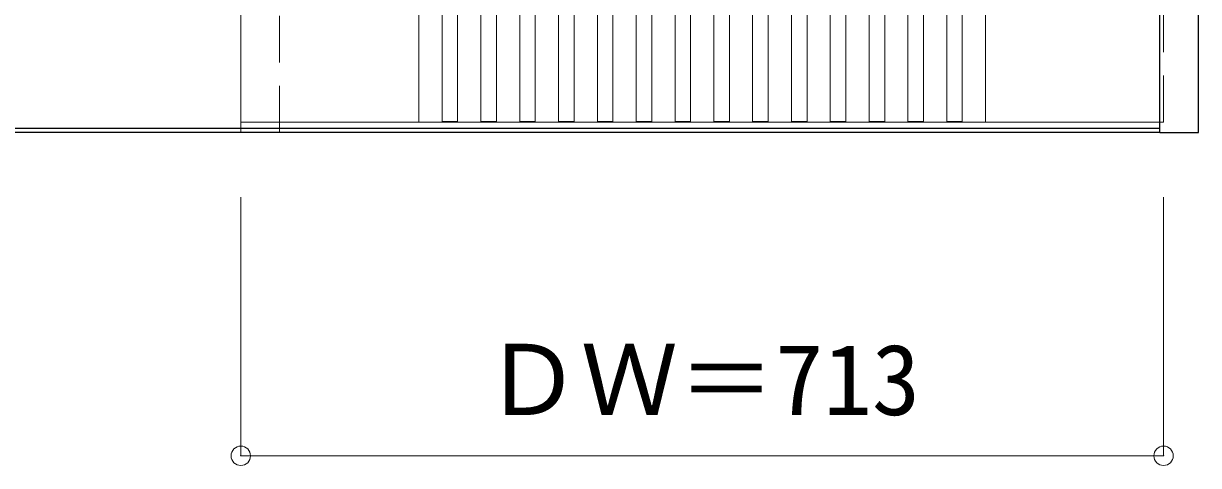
# Model space of a CAD drawing. Units: millimetres, scale not verified. Extents: x -6000 to 5700, y -4307 to 4175.
# Drawn here: x 620 to 1528, y 1160 to 1502 of the extents above; entities that cross this region are included whole.
import ezdxf
from ezdxf.enums import TextEntityAlignment as Align

# ---------------------------------------------------------------- set-up
doc = ezdxf.new("R2010")
doc.units = ezdxf.units.MM
doc.header["$LTSCALE"] = 30
doc.header["$PDMODE"] = 32
doc.header["$PDSIZE"] = 15
doc.linetypes.add('DASHED1', pattern=[1.8, 1.2, -0.6])
for name, color, linetype, lineweight in [('0-2_扉', 7, 'Continuous', 18), ('0-4_枠', 3, 'Continuous', 25), ('0-B_寸法', 7, 'Continuous', 9)]:
    doc.layers.add(name, color=color, linetype=linetype, lineweight=lineweight)
doc.styles.add('ＭＳ ゴシック', font='')
doc.styles.get('ＭＳ ゴシック').set_extended_font_data('MS Gothic')

msp = doc.modelspace()

# ---------------------------------------------------------------- linework, layer by layer
at = {"layer": '0-2_扉'}
for p, q in [((788, 1426), (788, 3409)), ((925.5, 1426), (925.5, 3409)), ((943.5, 1426.5), (943.5, 3408.5)), ((955.5, 1426.5), (955.5, 3408.5)), ((973.5, 1426.5), (973.5, 3408.5)), ((985.5, 1426.5), (985.5, 3408.5)), ((1003.5, 1426.5), (1003.5, 3408.5)), ((1015.5, 1426.5), (1015.5, 3408.5)), ((1033.5, 1426.5), (1033.5, 3408.5)), ((1045.5, 1426.5), (1045.5, 3408.5)), ((1063.5, 1426.5), (1063.5, 3408.5)), ((1075.5, 1426.5), (1075.5, 3408.5)), ((1093.5, 1426.5), (1093.5, 3408.5)), ((1105.5, 1426.5), (1105.5, 3408.5)), ((1123.5, 1426.5), (1123.5, 3408.5)), ((1135.5, 1426.5), (1135.5, 3408.5)), ((1153.5, 1426.5), (1153.5, 3408.5)), ((1165.5, 1426.5), (1165.5, 3408.5)), ((1183.5, 1426.5), (1183.5, 3408.5)), ((1195.5, 1426.5), (1195.5, 3408.5)), ((1213.5, 1426.5), (1213.5, 3408.5)), ((1225.5, 1426.5), (1225.5, 3408.5)), ((1243.5, 1426.5), (1243.5, 3408.5)), ((1255.5, 1426.5), (1255.5, 3408.5)), ((1273.5, 1426.5), (1273.5, 3408.5)), ((1285.5, 1426.5), (1285.5, 3408.5)), ((1303.5, 1426.5), (1303.5, 3408.5)), ((1315.5, 1426.5), (1315.5, 3408.5)), ((1333.5, 1426.5), (1333.5, 3408.5)), ((1345.5, 1426.5), (1345.5, 3408.5)), ((1363.5, 1426), (1363.5, 3409)), ((788, 1426), (1498, 1426)), ((943.5, 1426.5), (955.5, 1426.5)), ((973.5, 1426.5), (985.5, 1426.5)), ((1003.5, 1426.5), (1015.5, 1426.5)), ((1033.5, 1426.5), (1045.5, 1426.5)), ((1063.5, 1426.5), (1075.5, 1426.5)), ((1093.5, 1426.5), (1105.5, 1426.5)), ((1123.5, 1426.5), (1135.5, 1426.5)), ((1165.5, 1426.5), (1153.5, 1426.5)), ((1195.5, 1426.5), (1183.5, 1426.5)), ((1225.5, 1426.5), (1213.5, 1426.5)), ((1255.5, 1426.5), (1243.5, 1426.5)), ((1285.5, 1426.5), (1273.5, 1426.5)), ((1315.5, 1426.5), (1303.5, 1426.5)), ((1345.5, 1426.5), (1333.5, 1426.5))]:
    msp.add_line(p, q, dxfattribs=at)
at = {"layer": '0-2_扉', "linetype": 'DASHED1'}
msp.add_line((1243.5, 1426.5), (1243.5, 1434), dxfattribs=at)
at = {"layer": '0-2_扉', "color": 4, "linetype": 'DASHED1', "lineweight": 9}
msp.add_lwpolyline([(1498, 1426), (1501, 1426), (1501, 3409)], dxfattribs=at)
at = {"layer": '0-4_枠'}
for p, q in [((1528, 1418), (1528, 3453)), ((1498, 1418), (1498, 3423)), ((1498, 1421), (108, 1421)), ((1498, 1418), (108, 1418)), ((1498, 1418), (1528, 1418))]:
    msp.add_line(p, q, dxfattribs=at)
at = {"layer": '0-4_枠', "color": 4, "linetype": 'DASHED1', "lineweight": 9}
for p, q in [((788, 1418), (788, 3423)), ((818, 1418), (818, 3423)), ((788, 1418), (818, 1418))]:
    msp.add_line(p, q, dxfattribs=at)
at = {"layer": '0-B_寸法', "color": 4}
msp.add_line((1501, 1168), (1501, 1368), dxfattribs=at)
msp.add_lwpolyline([(1501, 1168), (788, 1168), (788, 1368)], dxfattribs=at)
at = {"layer": '0-B_寸法'}
for p in [(788, 1168), (1501, 1168)]:
    msp.add_point(p, dxfattribs=at)

# ---------------------------------------------------------------- texts
at = {"layer": '0-B_寸法', "style": 'ＭＳ ゴシック'}
msp.add_text('ＤＷ＝713', height=54.99, dxfattribs=at).set_placement((975.75, 1183), align=Align.BOTTOM_LEFT)

doc.saveas('drawing.dxf')
